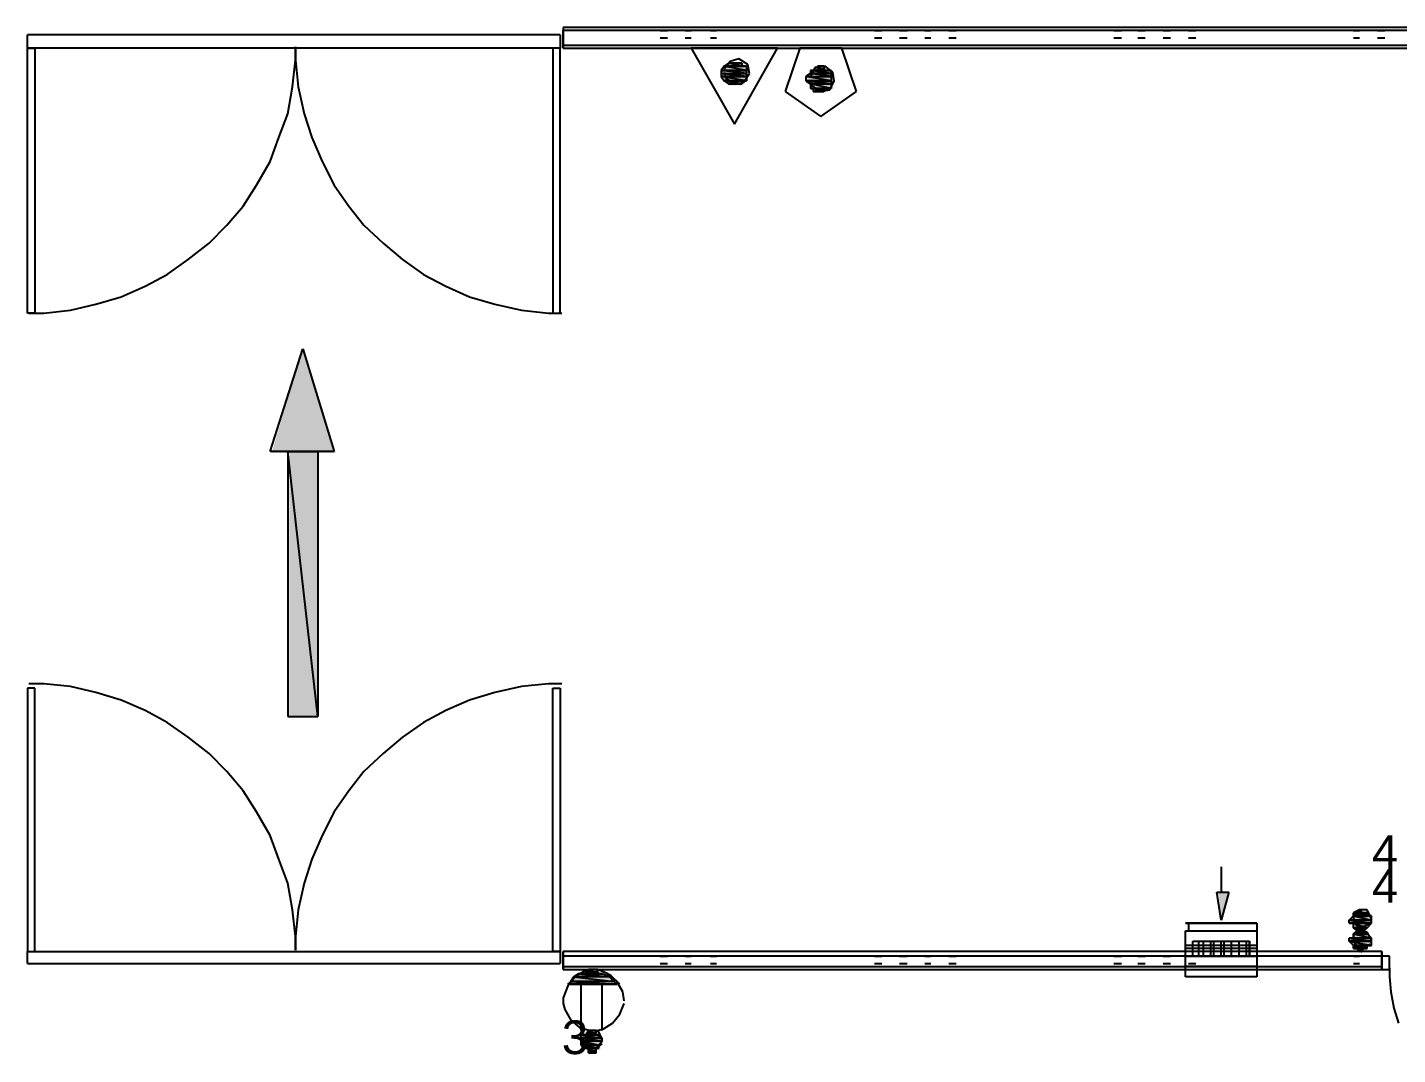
# Model space of a CAD drawing. Header units: millimetres. Extents: x 5 to 415, y 48 to 251.
# Drawn here: x 58.37 to 74.6, y 105.6 to 117.78 of the extents above; entities that cross this region are included whole.
import ezdxf

# ---------------------------------------------------------------- set-up
doc = ezdxf.new("R2010")
doc.units = ezdxf.units.MM
for name, color, linetype in [('H', 7, 'Continuous'), ('P', 7, 'Continuous'), ('T', 7, 'Continuous')]:
    doc.layers.add(name, color=color, linetype=linetype)

msp = doc.modelspace()

# ---------------------------------------------------------------- hatches: boundary and pattern name
at = {"layer": 'H', "linetype": 'Continuous'}
for points in [[(66.587, 117.263), (66.64, 117.299), (66.887, 117.299), (66.887, 117.263), (66.587, 117.263)], [(66.587, 117.228), (66.587, 117.263), (66.887, 117.263), (66.887, 117.228), (66.587, 117.228)], [(66.64, 117.299), (66.675, 117.352), (66.851, 117.352), (66.851, 117.299), (66.64, 117.299)], [(67.645, 117.228), (67.645, 117.263), (67.91, 117.263), (67.91, 117.228), (67.645, 117.228)], [(67.698, 117.263), (67.733, 117.299), (67.822, 117.299), (67.822, 117.263), (67.698, 117.263)], [(66.587, 117.175), (66.587, 117.228), (66.887, 117.228), (66.887, 117.175), (66.587, 117.175)], [(66.64, 117.14), (66.587, 117.175), (66.887, 117.175), (66.887, 117.14), (66.64, 117.14)], [(66.675, 117.087), (66.64, 117.14), (66.851, 117.14), (66.851, 117.087), (66.675, 117.087)], [(67.61, 117.175), (67.645, 117.228), (67.91, 117.228), (67.91, 117.175), (67.61, 117.175)], [(67.61, 117.14), (67.61, 117.175), (67.91, 117.175), (67.91, 117.14), (67.61, 117.14)], [(67.645, 117.087), (67.61, 117.14), (67.91, 117.14), (67.91, 117.087), (67.645, 117.087)], [(67.645, 117.052), (67.645, 117.087), (67.91, 117.087), (67.91, 117.052), (67.645, 117.052)], [(67.698, 117.016), (67.698, 117.052), (67.857, 117.052), (67.822, 117.016), (67.698, 117.016)], [(61.26, 112.73), (61.63, 113.965), (62.018, 112.73), (61.26, 112.73)], [(61.472, 109.608), (61.472, 112.73), (61.807, 112.73), (61.807, 109.608), (61.472, 109.608)], [(72.513, 107.192), (72.478, 107.527), (72.602, 107.527), (72.513, 107.192)], [(74.048, 107.192), (74.083, 107.227), (74.295, 107.227), (74.295, 107.192), (74.048, 107.192)], [(74.048, 107.156), (74.048, 107.192), (74.295, 107.192), (74.295, 107.156), (74.048, 107.156)], [(74.083, 107.227), (74.083, 107.28), (74.242, 107.28), (74.242, 107.227), (74.083, 107.227)], [(74.119, 107.28), (74.172, 107.315), (74.207, 107.28), (74.119, 107.28)], [(74.083, 107.103), (74.083, 107.156), (74.295, 107.156), (74.242, 107.103), (74.083, 107.103)], [(74.119, 107.068), (74.083, 107.103), (74.242, 107.103), (74.207, 107.068), (74.119, 107.068)], [(74.083, 107.015), (74.119, 107.068), (74.207, 107.068), (74.242, 107.015), (74.083, 107.015)], [(74.083, 106.98), (74.083, 107.015), (74.242, 107.015), (74.295, 106.98), (74.083, 106.98)], [(74.048, 106.927), (74.048, 106.98), (74.295, 106.98), (74.295, 106.927), (74.048, 106.927)], [(74.083, 106.892), (74.048, 106.927), (74.295, 106.927), (74.295, 106.892), (74.083, 106.892)], [(74.083, 106.856), (74.083, 106.892), (74.242, 106.892), (74.242, 106.856), (74.083, 106.856)], [(74.172, 106.803), (74.119, 106.856), (74.207, 106.856), (74.172, 106.803)], [(64.858, 106.504), (64.893, 106.557), (65.193, 106.557), (65.282, 106.504), (64.858, 106.504)], [(64.982, 106.557), (65.017, 106.592), (65.105, 106.592), (65.158, 106.557), (64.982, 106.557)], [(64.77, 106.433), (64.805, 106.468), (65.317, 106.468), (65.37, 106.433), (64.77, 106.433)], [(64.805, 106.468), (64.858, 106.504), (65.282, 106.504), (65.317, 106.468), (64.805, 106.468)], [(64.982, 105.833), (65.017, 105.869), (65.105, 105.869), (65.105, 105.833), (64.982, 105.833)], [(64.946, 105.798), (64.946, 105.833), (65.158, 105.833), (65.158, 105.798), (64.946, 105.798)], [(64.946, 105.745), (64.946, 105.798), (65.193, 105.798), (65.193, 105.745), (64.946, 105.745)], [(64.946, 105.71), (64.946, 105.745), (65.193, 105.745), (65.158, 105.71), (64.946, 105.71)], [(64.982, 105.657), (64.946, 105.71), (65.158, 105.71), (65.158, 105.657), (64.982, 105.657)], [(65.017, 105.622), (65.017, 105.657), (65.105, 105.657), (65.105, 105.622), (65.017, 105.622)]]:
    msp.add_hatch(color=256, dxfattribs=at).paths.add_polyline_path(points)

# ---------------------------------------------------------------- linework, layer by layer
at = {"layer": 'P'}
for points in [[(167.164, 117.775), (64.717, 117.775)], [(64.717, 117.775), (64.717, 117.528)], [(131.392, 117.74), (64.717, 117.74)], [(131.392, 117.74), (64.717, 117.74)], [(64.717, 117.563), (64.717, 117.74)], [(64.717, 117.563), (64.717, 117.74)], [(65.864, 117.74), (65.952, 117.74)], [(66.163, 117.74), (66.234, 117.74)], [(66.463, 117.74), (66.534, 117.74)], [(68.404, 117.74), (68.492, 117.74)], [(68.703, 117.74), (68.792, 117.74)], [(69.003, 117.74), (69.074, 117.74)], [(69.286, 117.74), (69.374, 117.74)], [(71.243, 117.74), (71.332, 117.74)], [(71.526, 117.74), (71.614, 117.74)], [(71.826, 117.74), (71.914, 117.74)], [(72.125, 117.74), (72.214, 117.74)], [(74.083, 117.74), (74.154, 117.74)], [(74.366, 117.74), (74.454, 117.74)], [(64.682, 117.687), (58.367, 117.687)], [(58.367, 117.528), (58.367, 117.687)], [(64.682, 117.687), (64.682, 117.528)], [(64.717, 117.528), (64.717, 117.687)], [(64.717, 117.563), (131.233, 117.563)], [(64.717, 117.563), (131.233, 117.563)], [(65.864, 117.651), (65.952, 117.651)], [(65.864, 117.563), (65.952, 117.563)], [(66.163, 117.651), (66.234, 117.651)], [(66.163, 117.563), (66.234, 117.563)], [(66.463, 117.651), (66.534, 117.651)], [(66.463, 117.563), (66.534, 117.563)], [(68.404, 117.651), (68.492, 117.651)], [(68.404, 117.563), (68.492, 117.563)], [(68.703, 117.651), (68.792, 117.651)], [(68.703, 117.563), (68.792, 117.563)], [(69.003, 117.651), (69.074, 117.651)], [(69.003, 117.563), (69.074, 117.563)], [(69.286, 117.651), (69.374, 117.651)], [(69.286, 117.563), (69.374, 117.563)], [(71.243, 117.651), (71.332, 117.651)], [(71.243, 117.563), (71.332, 117.563)], [(71.526, 117.651), (71.614, 117.651)], [(71.526, 117.563), (71.614, 117.563)], [(71.826, 117.651), (71.914, 117.651)], [(71.826, 117.563), (71.914, 117.563)], [(72.125, 117.651), (72.214, 117.651)], [(72.125, 117.563), (72.214, 117.563)], [(74.083, 117.651), (74.154, 117.651)], [(74.083, 117.563), (74.154, 117.563)], [(74.366, 117.651), (74.454, 117.651)], [(74.366, 117.563), (74.454, 117.563)], [(64.682, 117.528), (58.367, 117.528)], [(58.367, 114.388), (58.367, 117.528)], [(58.367, 117.528), (58.455, 117.528)], [(58.455, 117.528), (58.455, 114.388)], [(61.542, 117.387), (61.542, 117.546)], [(61.542, 117.546), (61.542, 117.387)], [(64.682, 117.528), (64.594, 117.528)], [(64.594, 117.528), (64.594, 114.388)], [(64.594, 117.528), (64.594, 114.388)], [(64.682, 117.528), (64.594, 117.528)], [(64.682, 114.388), (64.682, 117.528)], [(64.682, 114.388), (64.682, 117.528)], [(64.717, 117.528), (131.18, 117.528)], [(67.257, 117.528), (66.234, 117.528)], [(66.234, 117.528), (66.746, 116.628)], [(66.798, 117.404), (66.693, 117.369)], [(66.746, 116.628), (67.257, 117.528)], [(66.904, 117.334), (66.798, 117.404)], [(67.522, 117.528), (67.345, 117.016)], [(68.016, 117.528), (67.522, 117.528)], [(68.192, 117.016), (68.016, 117.528)], [(61.507, 117.069), (61.542, 117.387)], [(61.542, 117.387), (61.577, 117.069)], [(66.622, 117.316), (66.587, 117.263)], [(66.887, 117.228), (66.587, 117.263)], [(66.587, 117.263), (66.587, 117.228)], [(66.887, 117.228), (66.587, 117.263)], [(66.587, 117.263), (66.887, 117.263)], [(66.587, 117.263), (66.887, 117.263)], [(66.887, 117.263), (66.587, 117.263)], [(66.587, 117.263), (66.587, 117.263)], [(66.887, 117.263), (66.587, 117.263)], [(66.587, 117.263), (66.587, 117.263)], [(66.587, 117.263), (66.887, 117.263)], [(66.587, 117.263), (66.887, 117.263)], [(66.693, 117.369), (66.622, 117.281)], [(66.675, 117.352), (66.622, 117.316)], [(66.887, 117.263), (66.622, 117.316)], [(66.887, 117.263), (66.622, 117.316)], [(66.622, 117.316), (66.887, 117.316)], [(66.622, 117.316), (66.887, 117.316)], [(66.834, 117.316), (66.622, 117.316)], [(66.887, 117.316), (66.622, 117.316)], [(66.622, 117.316), (66.622, 117.316)], [(66.622, 117.316), (66.887, 117.316)], [(66.622, 117.316), (66.834, 117.316)], [(66.622, 117.246), (66.64, 117.175)], [(66.834, 117.316), (66.675, 117.352)], [(66.834, 117.316), (66.675, 117.352)], [(66.675, 117.352), (66.834, 117.352)], [(66.675, 117.352), (66.834, 117.352)], [(66.798, 117.352), (66.675, 117.352)], [(66.834, 117.352), (66.675, 117.352)], [(66.675, 117.352), (66.675, 117.352)], [(66.675, 117.352), (66.834, 117.352)], [(66.798, 117.352), (66.675, 117.352)], [(66.675, 117.352), (66.71, 117.352)], [(66.71, 117.352), (66.798, 117.352)], [(66.798, 117.352), (66.71, 117.352)], [(66.71, 117.352), (66.798, 117.352)], [(66.71, 117.352), (66.798, 117.352)], [(66.798, 117.352), (66.71, 117.352)], [(66.71, 117.352), (66.71, 117.352)], [(66.798, 117.352), (66.71, 117.352)], [(66.71, 117.352), (66.746, 117.352)], [(66.746, 117.352), (66.798, 117.352)], [(66.834, 117.352), (66.798, 117.352)], [(66.834, 117.352), (66.834, 117.316)], [(66.887, 117.316), (66.834, 117.316)], [(66.887, 117.316), (66.887, 117.263)], [(66.887, 117.263), (66.887, 117.228)], [(66.922, 117.228), (66.904, 117.334)], [(67.698, 117.299), (67.645, 117.193)], [(67.892, 117.228), (67.645, 117.263)], [(67.645, 117.263), (67.645, 117.228)], [(67.892, 117.228), (67.645, 117.263)], [(67.645, 117.263), (67.892, 117.263)], [(67.645, 117.263), (67.892, 117.263)], [(67.68, 117.263), (67.645, 117.263)], [(67.733, 117.316), (67.68, 117.263)], [(67.892, 117.263), (67.68, 117.263)], [(67.892, 117.263), (67.68, 117.263)], [(67.68, 117.263), (67.857, 117.263)], [(67.68, 117.263), (67.857, 117.263)], [(67.804, 117.263), (67.68, 117.263)], [(67.857, 117.263), (67.68, 117.263)], [(67.68, 117.263), (67.68, 117.263)], [(67.68, 117.263), (67.857, 117.263)], [(67.68, 117.263), (67.804, 117.263)], [(67.822, 117.316), (67.698, 117.299)], [(67.804, 117.263), (67.733, 117.316)], [(67.804, 117.263), (67.733, 117.316)], [(67.733, 117.316), (67.804, 117.316)], [(67.769, 117.316), (67.733, 117.316)], [(67.733, 117.316), (67.769, 117.316)], [(67.769, 117.316), (67.804, 117.316)], [(67.804, 117.316), (67.769, 117.316)], [(67.804, 117.316), (67.804, 117.263)], [(67.857, 117.263), (67.804, 117.263)], [(67.91, 117.246), (67.822, 117.316)], [(67.857, 117.263), (67.892, 117.263)], [(67.892, 117.263), (67.892, 117.228)], [(67.927, 117.14), (67.91, 117.246)], [(61.454, 116.752), (61.507, 117.069)], [(61.577, 117.069), (61.648, 116.752)], [(66.887, 117.193), (66.587, 117.228)], [(66.587, 117.228), (66.587, 117.193)], [(66.887, 117.193), (66.587, 117.228)], [(66.587, 117.228), (66.887, 117.228)], [(66.587, 117.228), (66.887, 117.228)], [(66.887, 117.14), (66.587, 117.193)], [(66.587, 117.193), (66.622, 117.14)], [(66.887, 117.14), (66.587, 117.193)], [(66.587, 117.193), (66.887, 117.193)], [(66.587, 117.193), (66.887, 117.193)], [(66.887, 117.193), (66.587, 117.193)], [(66.587, 117.193), (66.587, 117.193)], [(66.887, 117.193), (66.587, 117.193)], [(66.587, 117.193), (66.587, 117.193)], [(66.587, 117.193), (66.887, 117.193)], [(66.587, 117.193), (66.887, 117.193)], [(66.834, 117.105), (66.622, 117.14)], [(66.622, 117.14), (66.675, 117.105)], [(66.834, 117.105), (66.622, 117.14)], [(66.622, 117.14), (66.834, 117.14)], [(66.622, 117.14), (66.834, 117.14)], [(66.887, 117.14), (66.622, 117.14)], [(66.834, 117.14), (66.622, 117.14)], [(66.622, 117.14), (66.622, 117.14)], [(66.622, 117.14), (66.834, 117.14)], [(66.622, 117.14), (66.887, 117.14)], [(66.64, 117.175), (66.746, 117.105)], [(66.675, 117.105), (66.798, 117.105)], [(66.798, 117.105), (66.675, 117.105)], [(66.675, 117.105), (66.798, 117.105)], [(66.71, 117.105), (66.675, 117.105)], [(66.675, 117.105), (66.798, 117.105)], [(66.798, 117.105), (66.675, 117.105)], [(66.675, 117.105), (66.675, 117.105)], [(66.798, 117.105), (66.675, 117.105)], [(66.675, 117.105), (66.834, 117.105)], [(66.675, 117.105), (66.834, 117.105)], [(66.71, 117.105), (66.71, 117.105)], [(66.71, 117.105), (66.71, 117.105)], [(66.798, 117.105), (66.71, 117.105)], [(66.746, 117.105), (66.851, 117.122)], [(66.746, 117.105), (66.798, 117.105)], [(66.798, 117.105), (66.746, 117.105)], [(66.834, 117.105), (66.798, 117.105)], [(66.834, 117.14), (66.834, 117.105)], [(66.834, 117.14), (66.887, 117.14)], [(66.851, 117.122), (66.922, 117.228)], [(66.887, 117.228), (66.887, 117.193)], [(66.887, 117.193), (66.887, 117.14)], [(67.645, 117.228), (67.592, 117.193)], [(67.892, 117.14), (67.592, 117.193)], [(67.592, 117.193), (67.592, 117.14)], [(67.892, 117.14), (67.592, 117.193)], [(67.592, 117.193), (67.892, 117.193)], [(67.592, 117.193), (67.892, 117.193)], [(67.892, 117.105), (67.592, 117.14)], [(67.592, 117.14), (67.645, 117.105)], [(67.892, 117.105), (67.592, 117.14)], [(67.592, 117.14), (67.892, 117.14)], [(67.592, 117.14), (67.892, 117.14)], [(67.892, 117.14), (67.592, 117.14)], [(67.592, 117.14), (67.592, 117.14)], [(67.892, 117.14), (67.592, 117.14)], [(67.592, 117.14), (67.592, 117.14)], [(67.592, 117.14), (67.892, 117.14)], [(67.592, 117.14), (67.892, 117.14)], [(67.892, 117.193), (67.645, 117.228)], [(67.892, 117.193), (67.645, 117.228)], [(67.645, 117.228), (67.892, 117.228)], [(67.645, 117.228), (67.892, 117.228)], [(67.892, 117.228), (67.645, 117.228)], [(67.645, 117.228), (67.645, 117.228)], [(67.892, 117.228), (67.645, 117.228)], [(67.645, 117.228), (67.645, 117.228)], [(67.645, 117.228), (67.892, 117.228)], [(67.645, 117.228), (67.892, 117.228)], [(67.645, 117.158), (67.663, 117.087)], [(67.892, 117.052), (67.645, 117.105)], [(67.645, 117.105), (67.645, 117.052)], [(67.892, 117.052), (67.645, 117.105)], [(67.645, 117.105), (67.892, 117.105)], [(67.645, 117.105), (67.892, 117.105)], [(67.892, 117.105), (67.645, 117.105)], [(67.645, 117.105), (67.645, 117.105)], [(67.892, 117.105), (67.645, 117.105)], [(67.645, 117.105), (67.645, 117.105)], [(67.645, 117.105), (67.892, 117.105)], [(67.645, 117.105), (67.892, 117.105)], [(67.663, 117.087), (67.751, 117.016)], [(67.874, 117.034), (67.927, 117.14)], [(67.892, 117.228), (67.892, 117.193)], [(67.892, 117.193), (67.892, 117.14)], [(67.892, 117.14), (67.892, 117.105)], [(67.892, 117.105), (67.892, 117.052)], [(67.345, 117.016), (67.769, 116.717)], [(67.857, 117.052), (67.645, 117.052)], [(67.645, 117.052), (67.68, 117.052)], [(67.857, 117.052), (67.645, 117.052)], [(67.645, 117.052), (67.892, 117.052)], [(67.645, 117.052), (67.892, 117.052)], [(67.804, 117.016), (67.68, 117.052)], [(67.68, 117.052), (67.68, 117.016)], [(67.804, 117.016), (67.68, 117.052)], [(67.68, 117.052), (67.857, 117.052)], [(67.68, 117.052), (67.857, 117.052)], [(67.68, 117.016), (67.804, 117.016)], [(67.804, 117.016), (67.68, 117.016)], [(67.68, 117.016), (67.804, 117.016)], [(67.733, 117.016), (67.68, 117.016)], [(67.68, 117.016), (67.804, 117.016)], [(67.733, 117.016), (67.733, 117.016)], [(67.733, 117.016), (67.733, 117.016)], [(67.804, 117.016), (67.733, 117.016)], [(67.751, 117.016), (67.874, 117.034)], [(67.769, 116.717), (68.192, 117.016)], [(67.769, 117.016), (67.804, 117.016)], [(67.804, 117.016), (67.769, 117.016)], [(67.857, 117.052), (67.804, 117.016)], [(67.892, 117.052), (67.857, 117.052)], [(61.348, 116.47), (61.454, 116.752)], [(61.648, 116.752), (61.736, 116.47)], [(61.242, 116.187), (61.348, 116.47)], [(61.736, 116.47), (61.86, 116.187)], [(61.083, 115.905), (61.242, 116.187)], [(61.86, 116.187), (62.001, 115.905)], [(60.925, 115.658), (61.083, 115.905)], [(62.001, 115.905), (62.177, 115.658)], [(60.731, 115.429), (60.925, 115.658)], [(62.177, 115.658), (62.353, 115.429)], [(60.519, 115.217), (60.731, 115.429)], [(62.353, 115.429), (62.583, 115.217)], [(60.272, 115.023), (60.519, 115.217)], [(62.583, 115.217), (62.812, 115.023)], [(60.025, 114.847), (60.272, 115.023)], [(62.812, 115.023), (63.059, 114.847)], [(59.761, 114.706), (60.025, 114.847)], [(63.059, 114.847), (63.324, 114.706)], [(59.478, 114.582), (59.761, 114.706)], [(63.324, 114.706), (63.606, 114.582)], [(58.879, 114.423), (59.178, 114.494)], [(59.178, 114.494), (59.478, 114.582)], [(63.606, 114.582), (63.906, 114.494)], [(63.906, 114.494), (64.223, 114.423)], [(58.455, 114.388), (58.367, 114.388)], [(58.385, 114.388), (58.561, 114.388)], [(58.561, 114.388), (58.879, 114.423)], [(64.223, 114.423), (64.541, 114.388)], [(64.541, 114.388), (64.699, 114.388)], [(64.594, 114.388), (64.682, 114.388)], [(64.594, 114.388), (64.682, 114.388)], [(61.242, 112.748), (61.63, 113.965)], [(61.63, 113.965), (62.001, 112.748)], [(62.001, 112.748), (61.242, 112.748)], [(61.807, 109.608), (61.454, 112.748)], [(61.454, 112.748), (61.454, 109.608)], [(61.807, 109.608), (61.454, 112.748)], [(61.454, 112.748), (61.807, 112.748)], [(61.807, 112.748), (61.807, 109.608)], [(58.455, 109.943), (58.367, 109.943)], [(58.367, 109.943), (58.367, 106.821)], [(58.455, 109.943), (58.367, 109.943)], [(58.367, 109.943), (58.367, 106.821)], [(58.561, 109.996), (58.385, 109.996)], [(58.455, 106.821), (58.455, 109.943)], [(58.455, 106.821), (58.455, 109.943)], [(58.879, 109.961), (58.561, 109.996)], [(59.178, 109.89), (58.879, 109.961)], [(64.223, 109.961), (63.906, 109.89)], [(64.541, 109.996), (64.223, 109.961)], [(64.699, 109.996), (64.541, 109.996)], [(64.594, 106.821), (64.594, 109.943)], [(64.594, 109.943), (64.682, 109.943)], [(64.682, 109.943), (64.682, 106.821)], [(59.478, 109.802), (59.178, 109.89)], [(59.761, 109.679), (59.478, 109.802)], [(63.606, 109.802), (63.324, 109.679)], [(63.906, 109.89), (63.606, 109.802)], [(60.025, 109.538), (59.761, 109.679)], [(61.454, 109.608), (61.807, 109.608)], [(63.324, 109.679), (63.059, 109.538)], [(60.272, 109.361), (60.025, 109.538)], [(63.059, 109.538), (62.812, 109.361)], [(60.519, 109.167), (60.272, 109.361)], [(62.812, 109.361), (62.583, 109.167)], [(60.731, 108.955), (60.519, 109.167)], [(62.583, 109.167), (62.353, 108.955)], [(60.925, 108.726), (60.731, 108.955)], [(62.353, 108.955), (62.177, 108.726)], [(61.083, 108.479), (60.925, 108.726)], [(62.177, 108.726), (62.001, 108.479)], [(61.242, 108.197), (61.083, 108.479)], [(62.001, 108.479), (61.86, 108.197)], [(61.348, 107.915), (61.242, 108.197)], [(61.86, 108.197), (61.736, 107.915)], [(61.454, 107.633), (61.348, 107.915)], [(61.736, 107.915), (61.648, 107.633)], [(72.513, 107.827), (72.513, 107.527)], [(61.507, 107.315), (61.454, 107.633)], [(61.648, 107.633), (61.577, 107.315)], [(72.513, 107.192), (72.461, 107.527)], [(72.461, 107.527), (72.602, 107.527)], [(72.602, 107.527), (72.513, 107.192)], [(61.542, 106.998), (61.507, 107.315)], [(61.577, 107.315), (61.542, 106.998)], [(74.03, 107.192), (74.083, 107.244)], [(74.295, 107.192), (74.03, 107.192)], [(74.295, 107.192), (74.03, 107.192)], [(74.03, 107.192), (74.295, 107.192)], [(74.03, 107.192), (74.295, 107.192)], [(74.295, 107.192), (74.03, 107.192)], [(74.295, 107.192), (74.03, 107.192)], [(74.03, 107.192), (74.295, 107.156)], [(74.03, 107.192), (74.295, 107.156)], [(74.03, 107.156), (74.03, 107.192)], [(74.154, 107.315), (74.083, 107.28)], [(74.083, 107.28), (74.083, 107.192)], [(74.242, 107.28), (74.083, 107.28)], [(74.083, 107.28), (74.119, 107.28)], [(74.242, 107.28), (74.083, 107.28)], [(74.083, 107.28), (74.242, 107.28)], [(74.083, 107.28), (74.242, 107.28)], [(74.242, 107.28), (74.083, 107.28)], [(74.242, 107.28), (74.083, 107.28)], [(74.083, 107.28), (74.242, 107.244)], [(74.083, 107.28), (74.242, 107.244)], [(74.083, 107.244), (74.083, 107.28)], [(74.242, 107.244), (74.083, 107.244)], [(74.295, 107.244), (74.083, 107.244)], [(74.083, 107.244), (74.295, 107.244)], [(74.295, 107.244), (74.083, 107.244)], [(74.083, 107.244), (74.242, 107.244)], [(74.295, 107.244), (74.083, 107.244)], [(74.083, 107.244), (74.295, 107.192)], [(74.083, 107.244), (74.295, 107.192)], [(74.083, 107.192), (74.119, 107.121)], [(74.154, 107.315), (74.119, 107.28)], [(74.119, 107.28), (74.154, 107.315)], [(74.207, 107.28), (74.119, 107.28)], [(74.119, 107.28), (74.207, 107.28)], [(74.119, 107.28), (74.207, 107.28)], [(74.207, 107.28), (74.119, 107.28)], [(74.207, 107.28), (74.119, 107.28)], [(74.119, 107.28), (74.242, 107.28)], [(74.119, 107.28), (74.242, 107.28)], [(74.242, 107.315), (74.154, 107.315)], [(74.207, 107.28), (74.207, 107.28)], [(74.207, 107.28), (74.207, 107.28)], [(74.207, 107.28), (74.207, 107.28)], [(74.207, 107.28), (74.207, 107.28)], [(74.242, 107.28), (74.207, 107.28)], [(74.295, 107.209), (74.242, 107.315)], [(74.242, 107.28), (74.242, 107.28)], [(74.242, 107.28), (74.242, 107.28)], [(74.242, 107.244), (74.242, 107.28)], [(74.242, 107.244), (74.295, 107.244)], [(74.295, 107.192), (74.295, 107.244)], [(74.295, 107.192), (74.295, 107.192)], [(74.295, 107.192), (74.295, 107.192)], [(74.295, 107.156), (74.295, 107.192)], [(72.937, 107.156), (72.09, 107.156)], [(72.09, 107.156), (72.937, 107.156)], [(72.09, 106.768), (72.09, 107.068)], [(72.09, 107.068), (72.937, 107.068)], [(72.125, 107.156), (72.125, 107.068)], [(72.937, 107.156), (72.937, 107.068)], [(72.937, 107.068), (72.937, 106.768)], [(74.295, 107.156), (74.03, 107.156)], [(74.295, 107.156), (74.03, 107.156)], [(74.03, 107.156), (74.083, 107.156)], [(74.03, 107.156), (74.295, 107.156)], [(74.295, 107.156), (74.03, 107.156)], [(74.083, 107.156), (74.295, 107.156)], [(74.295, 107.156), (74.083, 107.156)], [(74.083, 107.156), (74.242, 107.103)], [(74.083, 107.156), (74.242, 107.103)], [(74.083, 107.103), (74.083, 107.156)], [(74.242, 107.103), (74.083, 107.103)], [(74.242, 107.103), (74.083, 107.103)], [(74.083, 107.103), (74.242, 107.103)], [(74.083, 107.103), (74.242, 107.103)], [(74.242, 107.103), (74.083, 107.103)], [(74.242, 107.103), (74.083, 107.103)], [(74.083, 107.103), (74.242, 107.103)], [(74.242, 107.103), (74.083, 107.103)], [(74.083, 107.103), (74.242, 107.103)], [(74.242, 107.103), (74.083, 107.103)], [(74.083, 107.103), (74.207, 107.068)], [(74.083, 107.103), (74.207, 107.068)], [(74.119, 107.068), (74.083, 107.103)], [(74.154, 107.068), (74.083, 107.015)], [(74.083, 107.033), (74.119, 107.068)], [(74.242, 107.033), (74.083, 107.033)], [(74.242, 107.033), (74.083, 107.033)], [(74.083, 107.033), (74.242, 107.033)], [(74.083, 107.033), (74.242, 107.033)], [(74.242, 107.033), (74.083, 107.033)], [(74.242, 107.033), (74.083, 107.033)], [(74.083, 107.033), (74.242, 107.033)], [(74.242, 107.033), (74.083, 107.033)], [(74.083, 107.033), (74.242, 107.033)], [(74.242, 107.033), (74.083, 107.033)], [(74.083, 107.033), (74.295, 106.98)], [(74.083, 107.033), (74.295, 106.98)], [(74.083, 106.98), (74.083, 107.033)], [(74.083, 107.015), (74.083, 106.945)], [(74.119, 107.121), (74.207, 107.121)], [(74.154, 107.068), (74.119, 107.068)], [(74.119, 107.068), (74.154, 107.068)], [(74.207, 107.068), (74.119, 107.068)], [(74.119, 107.068), (74.207, 107.068)], [(74.119, 107.068), (74.207, 107.068)], [(74.207, 107.068), (74.119, 107.068)], [(74.207, 107.068), (74.119, 107.068)], [(74.119, 107.068), (74.242, 107.033)], [(74.119, 107.068), (74.242, 107.033)], [(74.207, 107.068), (74.119, 107.068)], [(74.207, 107.068), (74.119, 107.068)], [(74.119, 107.068), (74.207, 107.068)], [(74.119, 107.068), (74.207, 107.068)], [(74.207, 107.068), (74.119, 107.068)], [(74.154, 107.068), (74.119, 107.068)], [(74.119, 107.068), (74.154, 107.068)], [(74.242, 107.05), (74.154, 107.068)], [(74.154, 107.068), (74.207, 107.068)], [(74.207, 107.068), (74.154, 107.068)], [(74.207, 107.121), (74.277, 107.156)], [(74.207, 107.068), (74.242, 107.103)], [(74.207, 107.068), (74.207, 107.068)], [(74.207, 107.068), (74.207, 107.068)], [(74.207, 107.068), (74.207, 107.068)], [(74.207, 107.068), (74.207, 107.068)], [(74.242, 107.033), (74.207, 107.068)], [(74.207, 107.068), (74.207, 107.068)], [(74.207, 107.068), (74.207, 107.068)], [(74.242, 107.103), (74.295, 107.156)], [(74.242, 107.103), (74.242, 107.103)], [(74.242, 107.103), (74.242, 107.103)], [(74.242, 107.103), (74.242, 107.103)], [(74.295, 106.962), (74.242, 107.05)], [(74.242, 107.033), (74.242, 107.033)], [(74.242, 107.033), (74.242, 107.033)], [(74.242, 107.033), (74.242, 107.033)], [(74.295, 106.98), (74.242, 107.033)], [(74.295, 107.156), (74.295, 107.156)], [(61.542, 106.998), (61.542, 106.839)], [(61.542, 106.839), (61.542, 106.998)], [(72.937, 106.892), (72.09, 106.892)], [(72.937, 106.892), (72.09, 106.892)], [(72.937, 106.892), (72.09, 106.892)], [(72.937, 106.856), (72.09, 106.856)], [(72.937, 106.856), (72.09, 106.856)], [(72.178, 106.768), (72.178, 106.945)], [(72.178, 106.945), (72.849, 106.945)], [(72.249, 106.768), (72.249, 106.945)], [(72.302, 106.768), (72.302, 106.945)], [(72.39, 106.768), (72.39, 106.945)], [(72.425, 106.768), (72.425, 106.945)], [(72.513, 106.768), (72.513, 106.945)], [(72.549, 106.768), (72.549, 106.945)], [(72.637, 106.768), (72.637, 106.945)], [(72.725, 106.768), (72.725, 106.945)], [(72.813, 106.768), (72.813, 106.945)], [(72.849, 106.768), (72.849, 106.945)], [(72.849, 106.945), (72.849, 106.768)], [(74.083, 106.98), (74.03, 106.98)], [(74.03, 106.98), (74.295, 106.98)], [(74.295, 106.98), (74.03, 106.98)], [(74.03, 106.98), (74.295, 106.945)], [(74.03, 106.98), (74.295, 106.945)], [(74.03, 106.945), (74.03, 106.98)], [(74.295, 106.945), (74.03, 106.945)], [(74.295, 106.945), (74.03, 106.945)], [(74.03, 106.945), (74.295, 106.945)], [(74.03, 106.945), (74.295, 106.945)], [(74.295, 106.945), (74.03, 106.945)], [(74.295, 106.945), (74.03, 106.945)], [(74.03, 106.945), (74.295, 106.892)], [(74.03, 106.945), (74.295, 106.892)], [(74.083, 106.892), (74.03, 106.945)], [(74.295, 106.98), (74.083, 106.98)], [(74.295, 106.98), (74.083, 106.98)], [(74.083, 106.98), (74.295, 106.98)], [(74.295, 106.98), (74.083, 106.98)], [(74.083, 106.945), (74.119, 106.874)], [(74.295, 106.892), (74.083, 106.892)], [(74.242, 106.892), (74.083, 106.892)], [(74.083, 106.892), (74.242, 106.892)], [(74.242, 106.892), (74.083, 106.892)], [(74.083, 106.892), (74.295, 106.892)], [(74.242, 106.892), (74.083, 106.892)], [(74.083, 106.892), (74.242, 106.856)], [(74.083, 106.892), (74.242, 106.856)], [(74.083, 106.856), (74.083, 106.892)], [(74.242, 106.856), (74.083, 106.856)], [(74.242, 106.856), (74.083, 106.856)], [(74.083, 106.856), (74.242, 106.856)], [(74.083, 106.856), (74.242, 106.856)], [(74.242, 106.856), (74.083, 106.856)], [(74.242, 106.856), (74.083, 106.856)], [(74.083, 106.856), (74.207, 106.856)], [(74.083, 106.856), (74.207, 106.856)], [(74.119, 106.856), (74.083, 106.856)], [(74.119, 106.874), (74.207, 106.856)], [(74.207, 106.856), (74.119, 106.856)], [(74.207, 106.856), (74.119, 106.856)], [(74.119, 106.856), (74.207, 106.856)], [(74.119, 106.856), (74.207, 106.856)], [(74.207, 106.856), (74.119, 106.856)], [(74.154, 106.821), (74.119, 106.856)], [(74.119, 106.856), (74.154, 106.821)], [(74.154, 106.821), (74.207, 106.856)], [(74.207, 106.856), (74.154, 106.821)], [(74.207, 106.856), (74.277, 106.909)], [(74.207, 106.856), (74.242, 106.856)], [(74.207, 106.856), (74.207, 106.856)], [(74.207, 106.856), (74.207, 106.856)], [(74.295, 106.892), (74.242, 106.892)], [(74.242, 106.856), (74.242, 106.892)], [(74.242, 106.856), (74.242, 106.856)], [(74.242, 106.856), (74.242, 106.856)], [(74.295, 106.98), (74.295, 106.98)], [(74.295, 106.945), (74.295, 106.98)], [(74.295, 106.945), (74.295, 106.945)], [(74.295, 106.945), (74.295, 106.945)], [(74.295, 106.892), (74.295, 106.945)], [(58.367, 106.821), (64.682, 106.821)], [(58.367, 106.68), (58.367, 106.821)], [(58.367, 106.821), (58.455, 106.821)], [(58.367, 106.821), (58.455, 106.821)], [(58.367, 106.68), (64.682, 106.68)], [(64.682, 106.821), (64.594, 106.821)], [(64.682, 106.821), (64.682, 106.68)], [(74.418, 106.821), (64.717, 106.821)], [(74.418, 106.821), (64.717, 106.821)], [(64.717, 106.609), (64.717, 106.821)], [(64.717, 106.821), (64.717, 106.609)], [(64.717, 106.609), (64.717, 106.821)], [(64.717, 106.68), (64.717, 106.821)], [(64.717, 106.609), (64.717, 106.821)], [(64.717, 106.821), (64.717, 106.609)], [(64.717, 106.609), (64.717, 106.821)], [(74.418, 106.768), (64.717, 106.768)], [(65.864, 106.768), (65.952, 106.768)], [(65.864, 106.68), (65.952, 106.68)], [(66.163, 106.768), (66.234, 106.768)], [(66.163, 106.68), (66.234, 106.68)], [(66.463, 106.768), (66.534, 106.768)], [(66.463, 106.68), (66.534, 106.68)], [(68.404, 106.768), (68.492, 106.768)], [(68.404, 106.68), (68.492, 106.68)], [(68.703, 106.768), (68.792, 106.768)], [(68.703, 106.68), (68.792, 106.68)], [(69.003, 106.768), (69.074, 106.768)], [(69.003, 106.68), (69.074, 106.68)], [(69.286, 106.768), (69.374, 106.768)], [(69.286, 106.68), (69.374, 106.68)], [(71.243, 106.768), (71.332, 106.768)], [(71.243, 106.68), (71.332, 106.68)], [(71.526, 106.768), (71.614, 106.768)], [(71.526, 106.68), (71.614, 106.68)], [(71.826, 106.768), (71.914, 106.768)], [(71.826, 106.68), (71.914, 106.68)], [(72.937, 106.821), (72.09, 106.821)], [(72.937, 106.821), (72.09, 106.821)], [(72.937, 106.821), (72.09, 106.821)], [(72.937, 106.768), (72.09, 106.768)], [(72.09, 106.768), (72.937, 106.768)], [(72.09, 106.521), (72.09, 106.768)], [(72.125, 106.768), (72.214, 106.768)], [(72.125, 106.68), (72.214, 106.68)], [(72.849, 106.768), (72.178, 106.768)], [(72.937, 106.768), (72.937, 106.521)], [(74.083, 106.768), (74.154, 106.768)], [(74.083, 106.68), (74.154, 106.68)], [(74.418, 106.821), (74.418, 106.609)], [(74.418, 106.609), (74.418, 106.821)], [(74.418, 106.821), (74.418, 106.609)], [(74.418, 106.609), (74.418, 106.821)], [(74.418, 106.821), (74.418, 106.609)], [(74.418, 106.821), (74.418, 106.609)], [(74.418, 106.609), (74.418, 106.821)], [(74.418, 106.821), (74.418, 106.609)], [(74.507, 106.768), (74.418, 106.768)], [(74.418, 106.768), (74.418, 106.609)], [(74.507, 106.609), (74.507, 106.768)], [(64.717, 106.645), (74.418, 106.645)], [(64.717, 106.609), (74.418, 106.609)], [(64.717, 106.609), (74.418, 106.609)], [(64.858, 106.521), (64.77, 106.415)], [(64.858, 106.521), (64.77, 106.415)], [(64.876, 106.539), (64.805, 106.468)], [(64.805, 106.468), (64.841, 106.521)], [(64.841, 106.521), (64.893, 106.557)], [(65.264, 106.521), (64.841, 106.521)], [(65.264, 106.521), (64.841, 106.521)], [(64.841, 106.521), (65.317, 106.468)], [(64.841, 106.521), (65.317, 106.468)], [(64.964, 106.592), (64.858, 106.521)], [(64.964, 106.592), (64.858, 106.521)], [(64.946, 106.574), (64.876, 106.539)], [(65.176, 106.557), (64.893, 106.557)], [(64.893, 106.557), (64.982, 106.557)], [(65.176, 106.557), (64.893, 106.557)], [(64.893, 106.557), (65.264, 106.521)], [(64.893, 106.557), (65.264, 106.521)], [(65.035, 106.609), (64.946, 106.574)], [(65.035, 106.609), (64.964, 106.592)], [(65.035, 106.609), (64.964, 106.592)], [(64.982, 106.557), (65.017, 106.609)], [(65.14, 106.557), (64.982, 106.557)], [(65.14, 106.557), (64.982, 106.557)], [(64.982, 106.557), (65.176, 106.557)], [(64.982, 106.557), (65.176, 106.557)], [(65.105, 106.609), (65.017, 106.609)], [(65.017, 106.609), (65.14, 106.557)], [(65.017, 106.609), (65.14, 106.557)], [(65.123, 106.609), (65.035, 106.609)], [(65.123, 106.609), (65.035, 106.609)], [(65.123, 106.609), (65.035, 106.609)], [(65.14, 106.557), (65.105, 106.609)], [(65.246, 106.557), (65.123, 106.609)], [(65.246, 106.557), (65.123, 106.609)], [(65.211, 106.574), (65.123, 106.609)], [(65.176, 106.557), (65.14, 106.557)], [(65.264, 106.521), (65.176, 106.557)], [(65.282, 106.539), (65.211, 106.574)], [(65.352, 106.468), (65.246, 106.557)], [(65.352, 106.468), (65.246, 106.557)], [(65.317, 106.468), (65.264, 106.521)], [(65.387, 106.433), (65.282, 106.539)], [(65.864, 106.609), (65.952, 106.609)], [(66.163, 106.609), (66.234, 106.609)], [(66.463, 106.609), (66.534, 106.609)], [(68.404, 106.609), (68.492, 106.609)], [(68.703, 106.609), (68.792, 106.609)], [(69.003, 106.609), (69.074, 106.609)], [(69.286, 106.609), (69.374, 106.609)], [(71.243, 106.609), (71.332, 106.609)], [(71.526, 106.609), (71.614, 106.609)], [(71.826, 106.609), (71.914, 106.609)], [(72.09, 106.645), (72.937, 106.645)], [(72.09, 106.645), (72.937, 106.645)], [(72.937, 106.645), (72.09, 106.645)], [(72.937, 106.521), (72.09, 106.521)], [(72.125, 106.609), (72.214, 106.609)], [(74.083, 106.609), (74.154, 106.609)], [(74.418, 106.609), (74.507, 106.609)], [(74.507, 106.627), (74.507, 106.521)], [(74.507, 106.521), (74.524, 106.345)], [(64.77, 106.415), (64.717, 106.274)], [(64.77, 106.415), (64.717, 106.274)], [(64.77, 106.433), (64.805, 106.468)], [(65.352, 106.433), (64.77, 106.433)], [(64.77, 106.433), (65.352, 106.433)], [(65.317, 106.468), (64.805, 106.468)], [(65.317, 106.468), (64.805, 106.468)], [(64.805, 106.468), (65.352, 106.433)], [(64.805, 106.468), (65.352, 106.433)], [(64.929, 105.886), (64.929, 106.433)], [(65.176, 105.886), (65.176, 106.433)], [(65.352, 106.433), (65.317, 106.468)], [(65.423, 106.345), (65.352, 106.468)], [(65.423, 106.345), (65.352, 106.468)], [(64.717, 106.274), (64.717, 106.204)], [(64.717, 106.274), (64.717, 106.204)], [(64.717, 106.204), (64.735, 106.133)], [(64.717, 106.204), (64.735, 106.133)], [(65.387, 106.08), (65.44, 106.204)], [(65.387, 106.08), (65.44, 106.204)], [(65.44, 106.239), (65.423, 106.345)], [(65.44, 106.239), (65.423, 106.345)], [(74.524, 106.345), (74.56, 106.151)], [(64.735, 106.133), (64.805, 106.01)], [(64.735, 106.133), (64.805, 106.01)], [(65.299, 105.974), (65.387, 106.08)], [(65.299, 105.974), (65.387, 106.08)], [(74.56, 106.151), (74.613, 105.974)], [(64.805, 106.01), (64.911, 105.922)], [(64.805, 106.01), (64.911, 105.922)], [(64.911, 105.922), (65.035, 105.886)], [(64.911, 105.922), (65.035, 105.886)], [(65.052, 105.886), (64.982, 105.833)], [(64.982, 105.833), (65.017, 105.886)], [(65.052, 105.886), (65.017, 105.886)], [(65.017, 105.886), (65.052, 105.886)], [(65.105, 105.886), (65.017, 105.886)], [(65.017, 105.886), (65.105, 105.886)], [(65.017, 105.886), (65.105, 105.886)], [(65.105, 105.886), (65.017, 105.886)], [(65.105, 105.886), (65.017, 105.886)], [(65.017, 105.886), (65.105, 105.833)], [(65.017, 105.886), (65.105, 105.833)], [(65.035, 105.886), (65.123, 105.886)], [(65.035, 105.886), (65.123, 105.886)], [(65.14, 105.869), (65.052, 105.886)], [(65.105, 105.886), (65.105, 105.886)], [(65.105, 105.886), (65.105, 105.886)], [(65.105, 105.886), (65.105, 105.886)], [(65.105, 105.886), (65.105, 105.886)], [(65.105, 105.833), (65.105, 105.886)], [(65.123, 105.886), (65.193, 105.904)], [(65.123, 105.886), (65.193, 105.904)], [(65.176, 105.78), (65.14, 105.869)], [(65.193, 105.904), (65.299, 105.974)], [(65.193, 105.904), (65.299, 105.974)], [(65.14, 105.833), (64.929, 105.833)], [(64.929, 105.833), (64.982, 105.833)], [(65.14, 105.833), (64.929, 105.833)], [(64.929, 105.833), (65.14, 105.798)], [(64.929, 105.833), (65.14, 105.798)], [(64.929, 105.798), (64.929, 105.833)], [(65.14, 105.798), (64.929, 105.798)], [(65.176, 105.798), (64.929, 105.798)], [(64.929, 105.798), (65.176, 105.798)], [(65.176, 105.798), (64.929, 105.798)], [(64.929, 105.798), (65.14, 105.798)], [(65.176, 105.798), (64.929, 105.798)], [(64.929, 105.798), (65.176, 105.763)], [(64.929, 105.798), (65.176, 105.763)], [(64.929, 105.763), (64.929, 105.798)], [(65.176, 105.763), (64.929, 105.763)], [(65.176, 105.763), (64.929, 105.763)], [(64.929, 105.763), (65.176, 105.763)], [(64.929, 105.763), (65.176, 105.763)], [(65.176, 105.763), (64.929, 105.763)], [(65.176, 105.763), (64.929, 105.763)], [(64.929, 105.763), (65.14, 105.71)], [(64.929, 105.763), (65.14, 105.71)], [(64.929, 105.71), (64.929, 105.763)], [(65.14, 105.71), (64.929, 105.71)], [(65.14, 105.71), (64.929, 105.71)], [(64.929, 105.71), (65.14, 105.71)], [(64.929, 105.71), (65.14, 105.71)], [(65.14, 105.71), (64.929, 105.71)], [(65.14, 105.71), (64.929, 105.71)], [(64.929, 105.71), (65.14, 105.675)], [(64.929, 105.71), (65.14, 105.675)], [(64.982, 105.675), (64.929, 105.71)], [(64.982, 105.833), (64.982, 105.763)], [(65.105, 105.833), (64.982, 105.833)], [(65.14, 105.833), (64.982, 105.833)], [(64.982, 105.833), (65.14, 105.833)], [(65.14, 105.833), (64.982, 105.833)], [(64.982, 105.833), (65.105, 105.833)], [(65.14, 105.833), (64.982, 105.833)], [(64.982, 105.833), (65.14, 105.833)], [(64.982, 105.833), (65.14, 105.833)], [(64.982, 105.763), (65.017, 105.692)], [(65.105, 105.833), (65.14, 105.833)], [(65.105, 105.675), (65.176, 105.728)], [(65.14, 105.833), (65.14, 105.833)], [(65.14, 105.798), (65.14, 105.833)], [(65.14, 105.798), (65.176, 105.798)], [(65.14, 105.71), (65.176, 105.763)], [(65.14, 105.71), (65.14, 105.71)], [(65.14, 105.71), (65.14, 105.71)], [(65.14, 105.675), (65.14, 105.71)], [(65.176, 105.763), (65.176, 105.798)], [(65.176, 105.763), (65.176, 105.763)], [(65.176, 105.763), (65.176, 105.763)], [(65.14, 105.675), (64.982, 105.675)], [(65.105, 105.675), (64.982, 105.675)], [(64.982, 105.675), (65.105, 105.675)], [(65.105, 105.675), (64.982, 105.675)], [(64.982, 105.675), (65.14, 105.675)], [(65.105, 105.675), (64.982, 105.675)], [(64.982, 105.675), (65.105, 105.675)], [(64.982, 105.675), (65.105, 105.675)], [(65.017, 105.675), (64.982, 105.675)], [(65.017, 105.692), (65.105, 105.675)], [(65.105, 105.675), (65.017, 105.675)], [(65.105, 105.675), (65.017, 105.675)], [(65.017, 105.675), (65.105, 105.622)], [(65.017, 105.675), (65.105, 105.622)], [(65.017, 105.622), (65.017, 105.675)], [(65.105, 105.622), (65.017, 105.622)], [(65.052, 105.622), (65.017, 105.622)], [(65.017, 105.622), (65.052, 105.622)], [(65.052, 105.622), (65.105, 105.622)], [(65.105, 105.622), (65.052, 105.622)], [(65.14, 105.675), (65.105, 105.675)], [(65.105, 105.675), (65.105, 105.675)], [(65.105, 105.622), (65.105, 105.675)]]:
    msp.add_lwpolyline(points, dxfattribs=at)

# ---------------------------------------------------------------- texts
at = {"layer": 'T', "char_height": 0.4, "attachment_point": 7}
for s, insert in [('{\\fArial|b0|i0|c0|p18;4}', (74.3, 107.8)), ('{\\fArial|b0|i0|c0|p18;4}', (74.3, 107.4)), ('{\\fArial|b0|i0|c0|p18;3}', (64.7, 105.6))]:
    msp.add_mtext(s, dxfattribs=dict(at, insert=insert))

doc.saveas('drawing.dxf')
